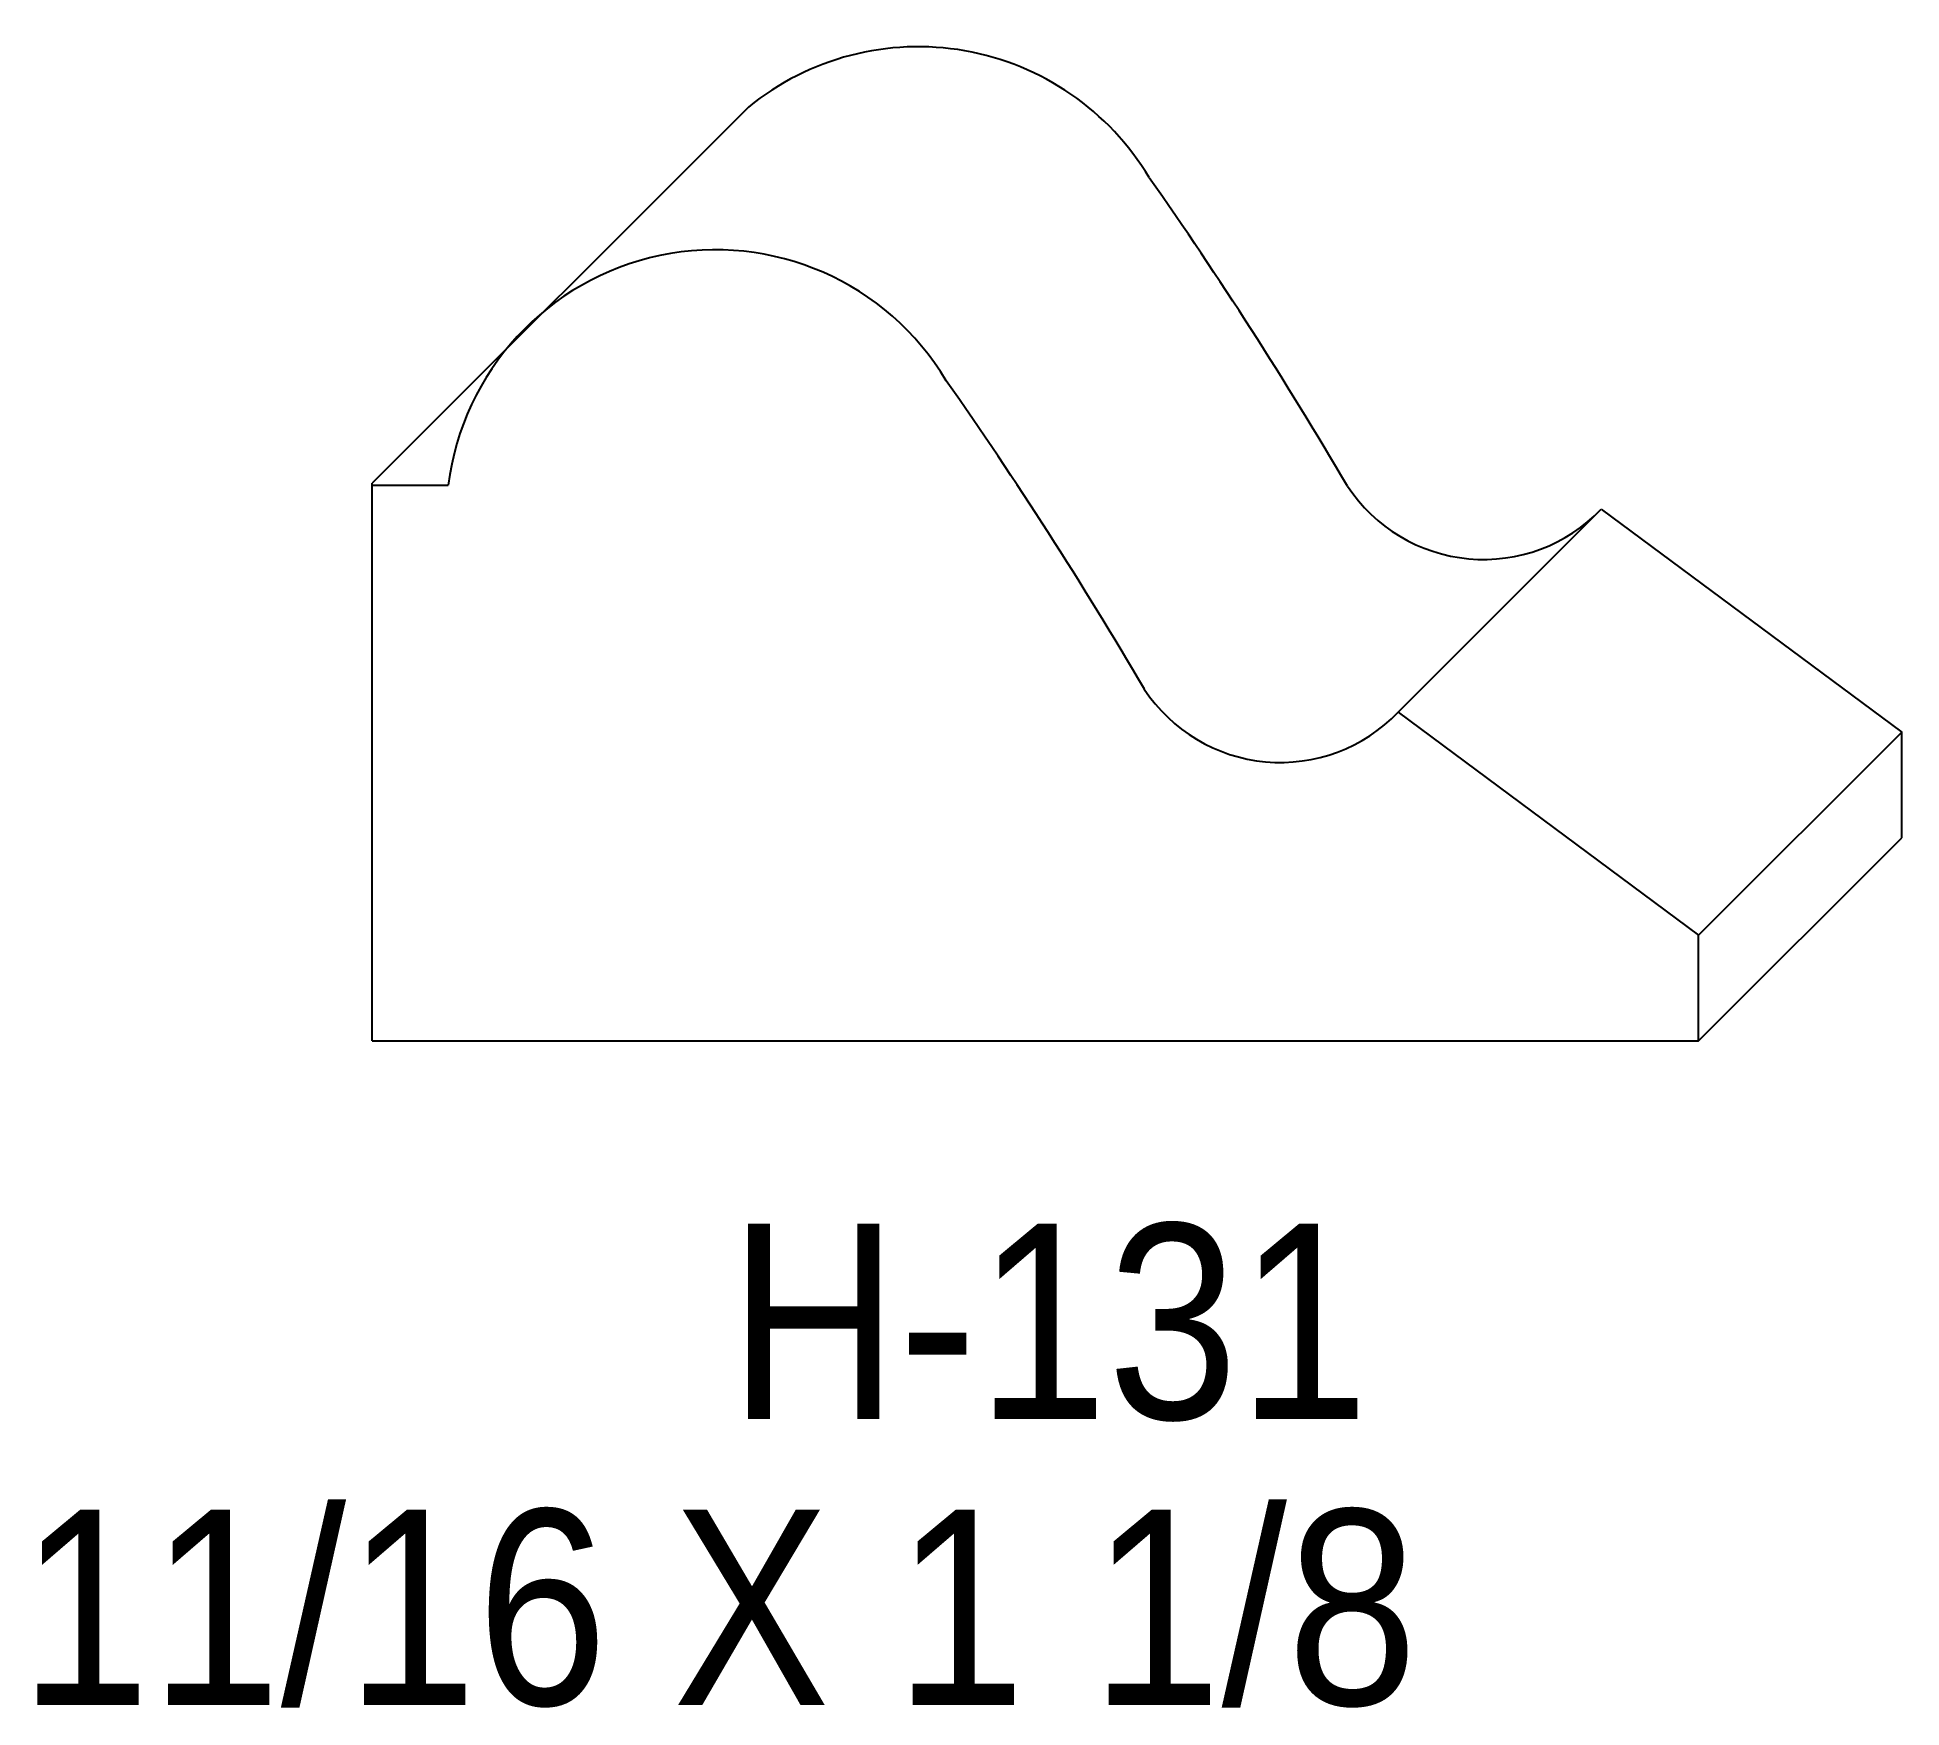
# Model space of a CAD drawing. Extents: x 74.56 to 76.19, y 155.21 to 156.66.
import ezdxf

# ---------------------------------------------------------------- set-up
doc = ezdxf.new("R2010")
doc.units = 0
doc.header["$LTSCALE"] = 5
doc.layers.add('PROFILE', color=7, linetype='CONTINUOUS')
doc.styles.add('TXT', font='TXT', dxfattribs={"height": 3.5})

msp = doc.modelspace()

# ---------------------------------------------------------------- linework, layer by layer
at = {"layer": 'PROFILE', "color": 1, "linetype": 'CONTINUOUS'}
for p, q in [((75.1814, 156.5984), (74.854, 156.2711)), ((74.854, 155.7857), (74.854, 156.2711)), ((74.854, 156.2694), (74.9201, 156.2694)), ((75.7468, 156.0718), (75.9236, 156.2486)), ((75.9236, 156.2486), (76.1851, 156.0546)), ((75.7468, 156.0718), (76.0084, 155.8778)), ((76.0084, 155.8778), (76.1851, 156.0546)), ((76.1851, 155.9624), (76.1851, 156.0546)), ((76.0084, 155.7857), (76.1851, 155.9624)), ((76.0084, 155.7857), (76.0084, 155.8778)), ((74.854, 155.7857), (76.0084, 155.7857))]:
    msp.add_line(p, q, dxfattribs=at)
for centre, major_axis, start_param, end_param in [((75.3293, 156.4167), (0, 0.2343), -1.031235, 0.683196), ((72.3011, 154.2727), (0, 3.944), -1.040177, -0.959269), ((75.1526, 156.24), (0.2343, 0), 0.539561, 3.015791), ((72.1244, 154.096), (0, 3.944), -1.040177, -0.959269), ((75.8212, 156.3465), (0, 0.1417), -4.130831, -2.334144), ((75.6444, 156.1698), (0, 0.1417), -4.130831, -2.334144)]:
    msp.add_ellipse(centre, major_axis=major_axis, ratio=1, start_param=start_param, end_param=end_param, dxfattribs=at)

# ---------------------------------------------------------------- texts
at = {"layer": 'PROFILE', "color": 1, "linetype": 'CONTINUOUS', "style": 'TXT', "width": 0.9}
for s, height, p in [('H-131', 0.16996, (75.1643, 155.4566)), ('11/16 X 1 1/8', 0.169956, (74.547, 155.2078))]:
    msp.add_text(s, height=height, dxfattribs=at).set_placement(p)

doc.saveas('drawing.dxf')
